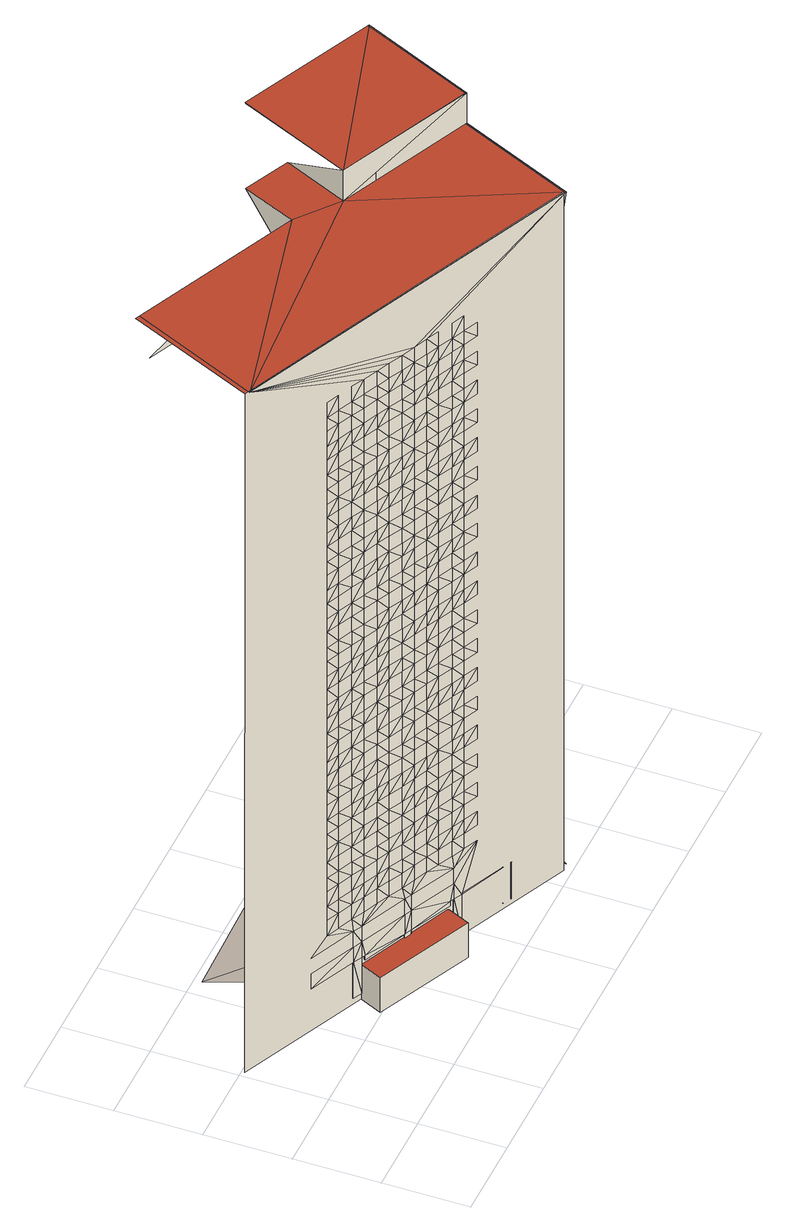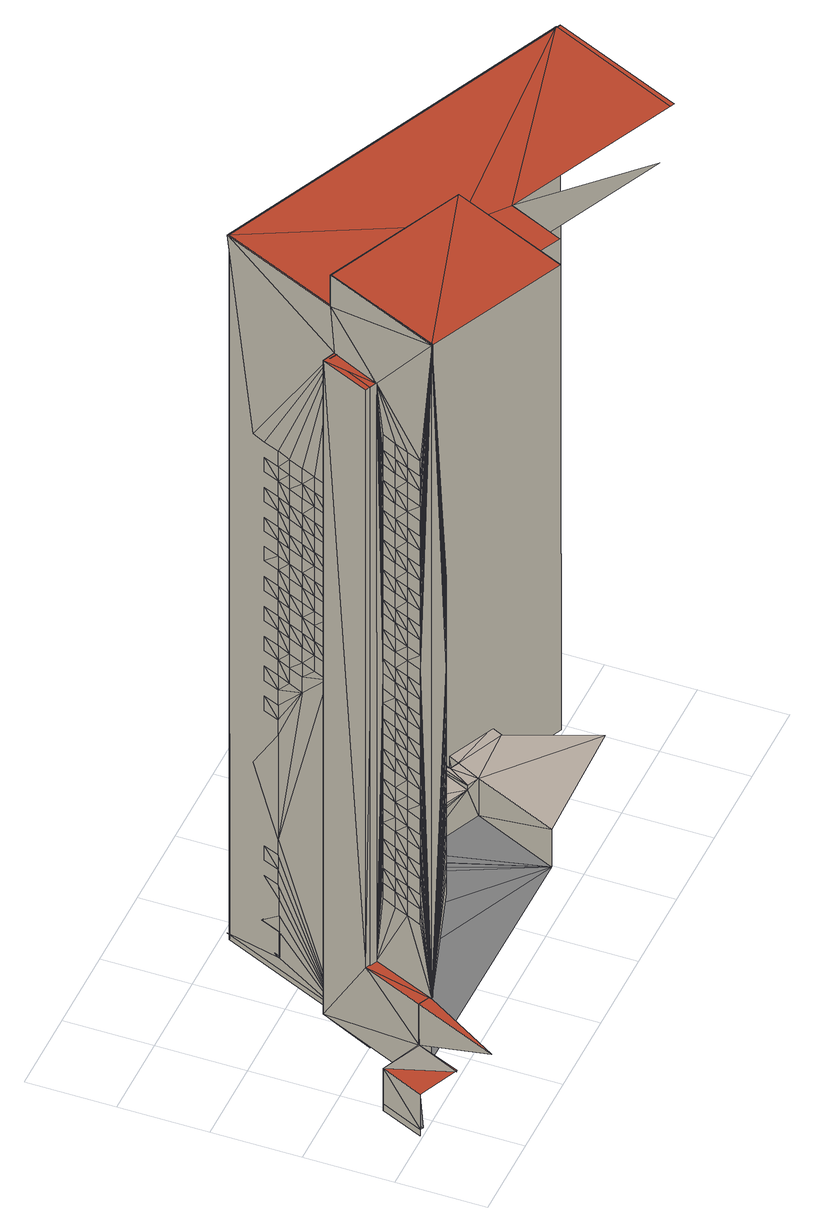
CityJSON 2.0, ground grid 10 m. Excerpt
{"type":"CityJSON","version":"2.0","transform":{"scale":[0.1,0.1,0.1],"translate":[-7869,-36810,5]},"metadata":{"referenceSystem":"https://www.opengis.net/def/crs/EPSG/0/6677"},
"CityObjects":{
"building1":{"type":"Building","attributes":{"class":9999,"usage":401,"measuredHeight":98.4,"storeysAboveGround":21,"storeysBelowGround":0,"prefecture":13,"city":13103,"footprintArea":1985.17,"fireproofType":1001,"coverageRatio":80,"floorAreaRatio":600,"surveyYear":2021,"urbanPlanType":21,"areaClassificationType":22,"landUseType":212,"districts":"10","detailedUsage":"1210","floodRisk_description":10,"floodRisk_rank":1,"floodRisk_depth":0.08,"floodRisk_adminType":2,"floodRisk_scale":2,"meshCode":"53394509"},"geometry":[{"type":"MultiSurface","lod":"2","boundaries":[[[0,1,2]],[[3,4,5]],[[6,7,8]],[[9,10,11]],[[12,13,14]],[[15,16,17]],[[18,19,20]],[[21,22,23]],[[24,25,26]],[[27,28,29]],[[30,31,32]],[[33,34,35]],[[36,37,38]],[[39,40,41]],[[42,43,44]],[[45,46,47]],[[48,49,50]],[[51,52,53]],[[54,55,56]],[[57,58,59]],[[60,61,62]],[[7,63,64]],[[9,14,13]],[[12,17,65]],[[15,19,66]],[[20,22,18]],[[23,25,21]],[[26,29,28]],[[27,31,67]],[[32,34,30]],[[35,37,68]],[[38,40,36]],[[41,44,39]],[[42,47,46]],[[45,50,69]],[[48,53,52]],[[51,55,70]],[[56,58,54]],[[59,62,61]],[[60,64,63]],[[71,72,1]],[[10,9,73]],[[13,12,65]],[[16,15,74]],[[19,18,66]],[[22,21,75]],[[25,24,76]],[[28,27,67]],[[31,30,77]],[[34,33,78]],[[37,36,68]],[[40,39,79]],[[43,42,80]],[[46,45,69]],[[49,48,81]],[[52,51,82]],[[55,54,70]],[[58,57,83]],[[61,60,84]],[[63,7,85]],[[9,13,73]],[[65,17,16]],[[15,66,74]],[[18,22,75]],[[21,25,76]],[[26,28,24]],[[67,31,77]],[[30,34,78]],[[35,68,33]],[[36,40,79]],[[39,44,43]],[[42,46,80]],[[69,50,49]],[[48,52,81]],[[51,70,82]],[[54,58,83]],[[59,61,57]],[[60,63,84]],[[86,71,87]],[[3,5,88]],[[89,2,1]],[[6,85,7]],[[1,72,89]],[[73,13,90]],[[65,16,91]],[[74,66,92]],[[18,75,93]],[[21,76,94]],[[24,28,95]],[[67,77,96]],[[30,78,97]],[[33,68,98]],[[36,79,99]],[[39,43,100]],[[80,46,101]],[[69,49,102]],[[81,52,103]],[[82,70,104]],[[54,83,105]],[[57,61,106]],[[84,63,107]],[[3,88,108]],[[73,90,109]],[[91,16,110]],[[74,92,111]],[[18,93,112]],[[94,76,113]],[[24,95,114]],[[67,96,115]],[[97,78,116]],[[33,98,117]],[[99,79,118]],[[100,43,119]],[[80,101,120]],[[102,49,121]],[[81,103,122]],[[82,104,123]],[[54,105,124]],[[57,106,125]],[[84,107,126]],[[6,127,85]],[[128,129,130,131]],[[86,72,71]],[[3,108,132]],[[6,133,127]],[[109,4,134]],[[135,90,91]],[[136,110,111]],[[112,137,92]],[[138,93,94]],[[139,113,114]],[[115,140,95]],[[97,141,96]],[[142,116,117]],[[99,143,98]],[[100,144,118]],[[120,145,119]],[[102,146,101]],[[122,147,121]],[[123,148,103]],[[149,104,124]],[[150,105,125]],[[126,151,106]],[[127,152,107]],[[109,90,153]],[[91,110,135]],[[111,92,137]],[[112,93,154]],[[94,113,138]],[[114,95,140]],[[115,96,141]],[[97,116,155]],[[117,98,143]],[[99,118,156]],[[100,119,145]],[[120,101,146]],[[102,121,147]],[[122,103,148]],[[123,104,157]],[[124,105,149]],[[125,106,151]],[[126,107,158]],[[159,6,2]],[[159,2,89]],[[160,89,161]],[[89,162,161]],[[133,6,159]],[[89,163,159]],[[163,89,160]],[[133,164,127]],[[162,160,161]],[[72,162,89]],[[4,109,165]],[[90,135,153]],[[110,136,166]],[[137,112,154]],[[93,138,167]],[[113,139,168]],[[140,115,169]],[[141,97,170]],[[116,142,155]],[[143,99,156]],[[144,100,171]],[[145,120,172]],[[146,102,173]],[[147,122,174]],[[148,123,157]],[[104,149,175]],[[105,150,176]],[[151,126,158]],[[152,127,164]],[[109,153,165]],[[135,110,166]],[[111,137,136]],[[154,93,167]],[[138,113,168]],[[114,140,139]],[[115,141,169]],[[97,155,170]],[[117,143,142]],[[156,118,144]],[[100,145,171]],[[120,146,172]],[[102,147,173]],[[122,148,174]],[[157,104,175]],[[149,105,176]],[[125,151,150]],[[158,107,152]],[[177,159,163]],[[178,163,160]],[[162,178,160]],[[162,72,178]],[[179,177,163]],[[3,180,181]],[[133,182,164]],[[165,153,183]],[[135,166,184]],[[136,137,185]],[[154,167,186]],[[138,168,187]],[[139,140,188]],[[169,141,189]],[[170,155,190]],[[142,143,191]],[[156,144,192]],[[171,145,193]],[[172,146,194]],[[173,147,195]],[[174,148,196]],[[157,175,197]],[[149,176,198]],[[150,151,199]],[[158,152,200]],[[179,163,178]],[[178,72,179]],[[86,179,72]],[[165,183,201]],[[184,166,202]],[[136,185,203]],[[186,167,204]],[[138,187,205]],[[188,140,206]],[[189,141,207]],[[170,190,208]],[[142,191,209]],[[192,144,210]],[[171,193,211]],[[194,146,212]],[[173,195,213]],[[196,148,214]],[[197,175,215]],[[198,176,216]],[[150,199,217]],[[200,152,218]],[[177,219,220]],[[133,221,182]],[[177,179,219]],[[159,177,222]],[[223,177,220]],[[87,224,86]],[[225,5,201]],[[226,183,184]],[[227,202,203]],[[186,228,185]],[[229,204,205]],[[230,187,188]],[[231,206,189]],[[208,232,207]],[[233,190,209]],[[192,234,191]],[[211,235,210]],[[194,236,193]],[[213,237,212]],[[238,195,196]],[[197,239,214]],[[240,215,198]],[[241,216,217]],[[200,242,199]],[[221,218,182]],[[201,183,243]],[[184,202,226]],[[203,185,228]],[[186,204,244]],[[205,187,229]],[[188,206,230]],[[189,207,231]],[[208,190,245]],[[209,191,233]],[[192,210,246]],[[211,193,247]],[[194,212,237]],[[213,195,248]],[[196,214,239]],[[197,215,249]],[[198,216,250]],[[217,199,242]],[[200,218,251]],[[219,179,86]],[[220,219,252]],[[5,225,88]],[[183,226,243]],[[202,227,253]],[[228,186,244]],[[204,229,254]],[[187,230,255]],[[206,231,256]],[[232,208,257]],[[190,233,245]],[[234,192,246]],[[235,211,247]],[[236,194,258]],[[237,213,259]],[[195,238,248]],[[239,197,249]],[[215,240,260]],[[216,241,250]],[[242,200,251]],[[218,221,261]],[[201,243,225]],[[226,202,253]],[[203,228,227]],[[244,204,254]],[[229,187,255]],[[230,206,256]],[[231,207,232]],[[208,245,257]],[[233,191,234]],[[246,210,235]],[[247,193,236]],[[194,237,258]],[[213,248,259]],[[196,239,238]],[[249,215,260]],[[198,250,240]],[[217,242,241]],[[251,218,261]],[[262,221,133]],[[263,252,86]],[[264,128,131,265]],[[86,252,219]],[[252,266,220]],[[223,222,177]],[[225,243,267]],[[226,253,268]],[[227,228,269]],[[244,254,270]],[[229,255,271]],[[230,256,272]],[[231,232,273]],[[257,245,274]],[[233,234,275]],[[246,235,276]],[[247,236,277]],[[258,237,278]],[[259,248,279]],[[238,239,280]],[[249,260,281]],[[240,250,282]],[[241,242,283]],[[251,261,284]],[[220,266,223]],[[267,243,285]],[[226,268,286]],[[227,269,287]],[[270,254,288]],[[271,255,289]],[[230,272,290]],[[231,273,291]],[[257,274,292]],[[275,234,293]],[[246,276,294]],[[277,236,295]],[[258,278,296]],[[279,248,297]],[[238,280,298]],[[281,260,299]],[[240,282,300]],[[283,242,301]],[[251,284,302]],[[264,303,129,128]],[[262,304,221]],[[86,224,263]],[[305,252,263]],[[306,108,267]],[[307,285,286]],[[308,268,287]],[[309,269,270]],[[271,310,288]],[[290,311,289]],[[312,272,291]],[[292,313,273]],[[314,274,275]],[[315,293,294]],[[316,276,277]],[[296,317,295]],[[279,318,278]],[[298,319,297]],[[320,280,281]],[[300,321,299]],[[322,282,283]],[[323,301,302]],[[304,324,284]],[[262,325,304]],[[267,285,306]],[[286,268,326]],[[287,269,308]],[[270,288,309]],[[271,289,311]],[[290,272,327]],[[291,273,312]],[[292,274,328]],[[275,293,314]],[[294,276,315]],[[277,295,317]],[[296,278,318]],[[279,297,319]],[[298,280,329]],[[281,299,320]],[[300,282,330]],[[283,301,322]],[[302,284,324]],[[130,129,303,331,332,333,334,335]],[[336,262,222]],[[336,222,223]],[[337,338,223]],[[223,266,337]],[[338,337,339]],[[325,262,336]],[[325,340,304]],[[338,336,223]],[[337,341,339]],[[108,306,132]],[[285,307,342]],[[268,308,326]],[[269,309,343]],[[310,271,344]],[[311,290,345]],[[272,312,327]],[[313,292,346]],[[274,314,328]],[[293,315,347]],[[276,316,348]],[[317,296,349]],[[318,279,350]],[[319,298,351]],[[280,320,329]],[[321,300,330]],[[282,322,352]],[[301,323,353]],[[324,304,340]],[[342,306,285]],[[326,307,286]],[[343,308,269]],[[310,309,288]],[[311,344,271]],[[327,345,290]],[[313,312,273]],[[328,346,292]],[[347,314,293]],[[348,315,276]],[[317,316,277]],[[318,349,296]],[[319,350,279]],[[329,351,298]],[[321,320,299]],[[352,330,282]],[[353,322,301]],[[324,323,302]],[[3,132,354]],[[337,266,341]],[[355,338,339]],[[339,341,355]],[[266,356,341]],[[325,357,340]],[[356,338,355]],[[341,356,355]],[[358,306,342]],[[326,359,307]],[[343,360,308]],[[361,309,310]],[[362,344,311]],[[363,345,327]],[[364,312,313]],[[365,346,328]],[[347,366,314]],[[348,367,315]],[[368,316,317]],[[369,349,318]],[[370,350,319]],[[371,351,329]],[[321,372,320]],[[352,373,330]],[[353,374,322]],[[375,323,324]],[[358,376,306]],[[377,359,326]],[[378,360,343]],[[361,379,309]],[[362,380,344]],[[363,381,345]],[[364,382,312]],[[365,383,346]],[[384,366,347]],[[385,367,348]],[[368,386,316]],[[369,387,349]],[[370,388,350]],[[371,389,351]],[[390,372,321]],[[391,373,352]],[[392,374,353]],[[375,393,323]],[[394,305,263]],[[395,252,305]],[[396,336,338]],[[263,224,394]],[[356,397,338]],[[398,252,395]],[[266,252,399]],[[180,3,400]],[[401,357,325]],[[402,403,376]],[[359,404,358]],[[405,377,360]],[[406,378,379]],[[380,407,361]],[[408,362,381]],[[409,363,382]],[[410,364,383]],[[366,411,365]],[[367,412,384]],[[386,413,385]],[[387,414,368]],[[388,415,369]],[[416,370,389]],[[417,371,372]],[[418,390,373]],[[374,419,391]],[[393,420,392]],[[421,375,357]],[[358,402,376]],[[377,422,359]],[[423,360,378]],[[407,379,361]],[[424,380,362]],[[425,381,363]],[[364,409,382]],[[365,410,383]],[[412,366,384]],[[385,426,367]],[[414,386,368]],[[415,387,369]],[[370,427,388]],[[428,389,371]],[[390,417,372]],[[419,373,391]],[[420,374,392]],[[429,393,375]],[[403,402,430]],[[404,359,422]],[[377,405,431]],[[378,406,423]],[[407,380,432]],[[362,408,424]],[[363,409,425]],[[364,410,433]],[[411,366,434]],[[412,367,426]],[[413,386,435]],[[414,387,436]],[[415,388,427]],[[370,416,437]],[[371,417,428]],[[390,418,438]],[[419,374,439]],[[420,393,440]],[[375,421,429]],[[404,402,358]],[[431,422,377]],[[423,405,360]],[[407,406,379]],[[424,432,380]],[[425,408,381]],[[433,409,364]],[[411,410,365]],[[412,434,366]],[[413,426,385]],[[414,435,386]],[[415,436,387]],[[437,427,370]],[[428,416,389]],[[438,417,390]],[[419,418,373]],[[420,439,374]],[[429,440,393]],[[396,338,397]],[[399,356,266]],[[336,396,441]],[[401,421,357]],[[398,399,252]],[[265,331,303,264]],[[404,442,402]],[[431,443,422]],[[444,405,423]],[[407,445,406]],[[424,446,432]],[[425,447,408]],[[433,448,409]],[[411,449,410]],[[450,434,412]],[[413,451,426]],[[414,452,435]],[[453,436,415]],[[437,454,427]],[[455,416,428]],[[456,417,438]],[[419,457,418]],[[458,439,420]],[[429,459,440]],[[394,460,305]],[[461,398,395]],[[462,442,404]],[[463,443,431]],[[444,464,405]],[[465,445,407]],[[466,446,424]],[[467,447,425]],[[468,448,433]],[[469,449,411]],[[450,470,434]],[[471,451,413]],[[472,452,414]],[[453,473,436]],[[474,454,437]],[[455,475,416]],[[456,476,417]],[[477,457,419]],[[458,478,439]],[[479,459,429]],[[401,480,421]],[[356,399,397]],[[481,482,483]],[[482,481,484]],[[483,482,485]],[[481,483,486]],[[485,482,487]],[[486,483,488]],[[400,3,354]],[[489,483,485]],[[489,488,483]],[[485,487,489]],[[460,394,490]],[[491,486,488]],[[489,487,492]],[[489,493,488]],[[491,488,493]],[[492,494,489]],[[495,493,489]],[[398,491,493]],[[489,494,495]],[[461,460,490]],[[490,491,398]],[[398,461,490]],[[496,493,495]],[[494,497,495]],[[498,441,396]],[[495,497,496]],[[499,493,496]],[[500,490,394]],[[481,500,484]],[[501,487,482]],[[500,481,486]],[[501,492,487]],[[491,500,486]],[[502,180,503]],[[497,504,496]],[[501,494,492]],[[490,500,491]],[[505,493,499]],[[496,504,499]],[[501,497,494]],[[396,506,498]],[[442,507,508]],[[443,509,462]],[[510,463,464]],[[445,511,444]],[[512,465,446]],[[447,513,466]],[[514,467,448]],[[515,468,449]],[[516,469,470]],[[451,517,450]],[[518,471,452]],[[519,472,473]],[[520,453,454]],[[475,521,474]],[[476,522,455]],[[523,456,457]],[[478,524,477]],[[459,525,458]],[[526,479,480]],[[509,442,462]],[[463,527,443]],[[511,464,444]],[[465,528,445]],[[466,512,446]],[[529,447,467]],[[468,514,448]],[[469,515,449]],[[517,470,450]],[[471,530,451]],[[531,452,472]],[[532,473,453]],[[474,520,454]],[[522,475,455]],[[456,533,476]],[[524,457,477]],[[525,478,458]],[[479,534,459]],[[504,535,499]],[[536,493,505]],[[537,498,538]],[[441,498,539]],[[501,504,497]],[[480,401,526]],[[506,538,498]],[[499,535,505]],[[493,540,398]],[[501,535,504]],[[541,493,536]],[[505,535,536]],[[498,537,539]],[[394,542,500]],[[396,397,543]],[[536,535,544]],[[501,544,535]],[[545,493,541]],[[506,546,538]],[[507,442,547]],[[509,443,527]],[[463,510,548]],[[511,445,528]],[[465,512,549]],[[513,447,550]],[[467,514,529]],[[468,515,551]],[[469,516,552]],[[517,451,530]],[[471,518,553]],[[472,519,531]],[[453,520,532]],[[521,475,554]],[[522,476,533]],[[456,523,555]],[[524,478,556]],[[525,459,534]],[[479,526,557]],[[509,547,442]],[[548,527,463]],[[511,510,464]],[[549,528,465]],[[513,512,466]],[[529,550,447]],[[551,514,468]],[[552,515,469]],[[517,516,470]],[[553,530,471]],[[531,518,452]],[[532,519,473]],[[521,520,474]],[[522,554,475]],[[555,533,456]],[[524,523,457]],[[525,556,478]],[[557,534,479]],[[558,536,544]],[[544,501,558]],[[559,493,545]],[[560,401,441]],[[558,541,536]],[[500,561,562]],[[538,563,537]],[[561,558,562]],[[546,563,538]],[[541,558,561]],[[540,493,559]],[[500,564,561]],[[543,506,396]],[[561,564,541]],[[539,560,441]],[[537,565,539]],[[541,564,545]],[[500,566,564]],[[401,560,526]],[[565,546,506]],[[500,542,566]],[[564,566,545]],[[399,398,540]],[[545,566,559]],[[563,565,537]],[[563,546,565]],[[567,547,509]],[[568,527,548]],[[511,569,510]],[[570,528,549]],[[513,571,512]],[[572,550,529]],[[551,573,514]],[[574,515,552]],[[517,575,516]],[[553,576,530]],[[577,518,531]],[[578,519,532]],[[521,579,520]],[[580,554,522]],[[555,581,533]],[[582,523,524]],[[583,556,525]],[[557,584,534]],[[566,542,559]],[[543,397,399]],[[559,542,540]],[[354,132,403]],[[506,543,565]],[[567,585,547]],[[568,586,527]],[[587,569,511]],[[570,588,528]],[[589,571,513]],[[572,590,550]],[[591,573,551]],[[574,592,515]],[[593,575,517]],[[594,576,553]],[[577,595,518]],[[578,596,519]],[[597,579,521]],[[580,598,554]],[[599,581,555]],[[582,600,523]],[[583,601,556]],[[602,584,557]],[[565,603,539]],[[604,540,542]],[[604,399,540]],[[604,543,399]],[[604,542,605]],[[394,606,542]],[[607,565,543]],[[608,400,609,610,180,611,334,333]],[[612,613,614]],[[612,614,615]],[[612,616,613]],[[614,613,617]],[[616,612,618]],[[617,613,619]],[[618,620,616]],[[617,619,621]],[[616,620,622]],[[621,619,623]],[[620,624,622]],[[623,604,621]],[[625,624,620]],[[621,604,605]],[[565,607,603]],[[625,626,624]],[[627,626,625]],[[614,628,615]],[[629,618,612]],[[628,614,617]],[[629,620,618]],[[621,628,617]],[[604,607,543]],[[627,630,626]],[[620,629,625]],[[628,621,605]],[[631,630,627]],[[625,629,627]],[[632,613,616]],[[632,619,613]],[[632,616,622]],[[632,623,619]],[[633,630,631]],[[627,629,631]],[[632,622,624]],[[634,630,633]],[[623,635,604]],[[632,624,626]],[[631,629,633]],[[636,634,633]],[[632,626,630]],[[637,634,636]],[[638,630,634]],[[629,636,633]],[[639,637,636]],[[636,629,639]],[[606,605,542]],[[638,634,637]],[[639,640,637]],[[628,641,642]],[[641,639,642]],[[640,639,641]],[[635,623,632]],[[632,630,638]],[[638,637,640]],[[628,643,641]],[[640,641,638]],[[628,644,643]],[[638,641,643]],[[180,610,503]],[[628,645,644]],[[644,638,643]],[[632,638,644]],[[635,607,604]],[[632,644,635]],[[635,644,645]],[[646,635,645]],[[646,645,647]],[[648,603,607]],[[649,648,650]],[[648,635,646]],[[606,628,605]],[[607,635,648]],[[651,606,652]],[[606,645,628]],[[606,647,645]],[[651,650,606]],[[647,606,650]],[[180,400,609]],[[652,606,653]],[[653,654,652]],[[655,609,400]],[[656,606,394]],[[653,657,654]],[[400,658,655]],[[653,606,659]],[[653,660,657]],[[400,354,661]],[[660,653,659]],[[659,606,662]],[[655,400,608,663]],[[657,664,665]],[[666,667,668]],[[657,660,664]],[[660,662,669]],[[659,662,660]],[[669,667,660]],[[670,671,672]],[[673,674,675]],[[676,677,678]],[[679,680,681]],[[682,683,684]],[[685,686,687]],[[688,689,690]],[[691,692,693]],[[694,695,696]],[[697,698,699]],[[700,701,702]],[[668,667,703]],[[662,703,669]],[[667,666,704]],[[705,354,706]],[[667,669,703]],[[671,670,707]],[[674,673,708]],[[677,676,709]],[[680,679,710]],[[682,711,683]],[[686,685,712]],[[689,688,713]],[[692,691,714]],[[695,694,715]],[[698,697,716]],[[667,664,660]],[[664,717,665]],[[718,719,720]],[[656,662,606]],[[664,667,704]],[[703,656,721]],[[656,704,721]],[[676,722,709]],[[723,713,709]],[[689,724,691]],[[724,689,713]],[[725,714,691]],[[679,726,710]],[[726,685,710]],[[711,727,676]],[[711,682,728]],[[729,730,716]],[[685,731,712]],[[732,694,714]],[[731,682,712]],[[733,716,697]],[[734,697,715]],[[735,715,694]],[[661,658,400]],[[736,705,706]],[[722,723,709]],[[722,676,727]],[[713,723,737]],[[713,737,724]],[[691,724,725]],[[714,725,732]],[[738,733,697]],[[685,726,739]],[[727,711,728]],[[731,685,739]],[[729,716,733]],[[694,732,735]],[[682,731,728]],[[738,697,734]],[[734,715,735]],[[702,740,700]],[[700,740,673]],[[708,673,740]],[[708,740,679]],[[741,656,394]],[[726,679,740]],[[730,705,736]],[[656,703,662]],[[742,723,722]],[[743,724,737]],[[744,732,725]],[[745,734,735]],[[746,727,728]],[[739,747,731]],[[738,748,733]],[[707,656,702]],[[656,707,670]],[[656,670,720]],[[719,656,720]],[[705,661,354]],[[704,656,664]],[[717,664,656]],[[717,656,719]],[[723,742,749]],[[724,743,750]],[[732,744,751]],[[734,745,752]],[[746,753,727]],[[754,747,739]],[[748,738,755]],[[729,705,730]],[[702,756,740]],[[655,757,758]],[[759,742,753]],[[742,760,749]],[[749,760,743]],[[761,753,746]],[[747,761,746]],[[743,762,750]],[[763,764,748]],[[752,765,755]],[[766,752,745]],[[767,745,751]],[[768,751,744]],[[768,744,750]],[[747,754,769]],[[748,755,765]],[[764,705,729]],[[770,771,655,663]],[[761,759,753]],[[742,759,772]],[[760,742,772]],[[766,773,752]],[[765,774,748]],[[747,769,761]],[[762,743,760]],[[748,774,763]],[[765,752,773]],[[766,745,767]],[[767,751,768]],[[750,762,775]],[[768,750,775]],[[756,754,740]],[[656,756,702]],[[754,756,769]],[[763,705,764]],[[658,757,655]],[[776,759,761]],[[772,777,760]],[[778,775,762]],[[779,767,768]],[[780,773,766]],[[781,774,765]],[[776,782,759]],[[777,772,783]],[[775,778,784]],[[767,779,785]],[[773,780,786]],[[774,781,787]],[[705,763,788]],[[782,705,783]],[[705,782,776]],[[756,705,776]],[[777,705,778]],[[705,777,783]],[[705,788,787]],[[705,787,781]],[[705,781,786]],[[705,786,780]],[[705,780,785]],[[705,785,779]],[[705,779,784]],[[705,784,778]],[[756,656,705]],[[656,789,705]],[[790,791,792,793]],[[794,789,656]],[[661,705,795]],[[705,789,795]],[[796,797,798,799,770,663,608,333,332,792,791,800]],[[801,800,791,790]],[[794,802,789]],[[801,790,793,803]],[[661,757,658]],[[795,789,804]],[[656,741,794]],[[789,802,804]],[[805,806,795]],[[795,757,661]],[[803,796,800,801]],[[805,807,808]],[[805,808,809]],[[805,809,810]],[[805,810,811]],[[805,812,813]],[[812,805,814]],[[805,813,815]],[[805,815,816]],[[805,816,817]],[[805,817,818]],[[805,818,819]],[[805,819,820]],[[805,820,821]],[[822,823,795]],[[824,825,795]],[[826,795,827]],[[828,795,825]],[[795,828,827]],[[806,805,821]],[[806,829,795]],[[795,829,830]],[[795,830,831]],[[795,831,832]],[[795,832,833]],[[795,833,834]],[[795,834,835]],[[795,835,836]],[[795,836,837]],[[822,795,837]],[[805,811,814]],[[795,823,824]],[[795,802,805]],[[795,804,802]],[[805,838,807]],[[839,795,826]],[[840,811,810]],[[841,809,808]],[[814,842,812]],[[843,815,813]],[[844,823,822]],[[845,825,824]],[[846,827,828]],[[847,817,816]],[[848,819,818]],[[820,849,821]],[[850,829,806]],[[851,831,830]],[[852,833,832]],[[853,837,836]],[[854,835,834]],[[840,855,811]],[[809,841,856]],[[842,814,857]],[[815,843,858]],[[844,859,823]],[[845,860,825]],[[846,861,827]],[[817,847,862]],[[819,848,863]],[[864,849,820]],[[829,850,865]],[[831,851,866]],[[833,852,867]],[[853,868,837]],[[835,854,869]],[[870,802,794]],[[805,871,838]],[[872,795,839]],[[802,873,805]],[[855,874,857]],[[849,875,850]],[[859,876,845]],[[876,860,845]],[[860,877,846]],[[838,871,841]],[[841,878,856]],[[840,879,855]],[[857,880,842]],[[842,880,843]],[[858,881,847]],[[847,881,862]],[[862,882,848]],[[848,883,863]],[[863,884,864]],[[864,885,849]],[[861,886,839]],[[850,887,865]],[[877,861,846]],[[868,888,844]],[[865,889,851]],[[851,890,866]],[[866,890,852]],[[852,891,867]],[[867,892,854]],[[854,892,869]],[[869,893,853]],[[853,893,868]],[[856,894,840]],[[859,844,888]],[[858,843,895]],[[896,795,872]],[[879,874,855]],[[857,874,897]],[[898,895,843]],[[887,899,865]],[[885,875,849]],[[889,890,851]],[[891,900,867]],[[892,901,869]],[[888,902,859]],[[859,902,876]],[[860,876,903]],[[877,860,903]],[[893,904,868]],[[841,871,878]],[[856,878,894]],[[879,840,894]],[[857,897,880]],[[843,880,898]],[[881,858,895]],[[882,862,881]],[[883,848,882]],[[884,863,883]],[[885,864,884]],[[872,839,886]],[[886,861,877]],[[887,850,875]],[[888,868,904]],[[889,865,899]],[[852,890,891]],[[867,900,892]],[[869,901,893]],[[873,871,805]],[[870,794,741]],[[896,757,795]],[[905,880,897]],[[906,874,879]],[[907,894,878]],[[898,908,895]],[[909,899,887]],[[910,882,881]],[[911,875,885]],[[912,884,883]],[[889,913,890]],[[914,900,891]],[[915,901,892]],[[916,902,888]],[[917,904,893]],[[876,918,903]],[[919,886,877]],[[880,905,920]],[[906,921,874]],[[894,907,922]],[[908,898,923]],[[899,909,924]],[[882,910,925]],[[911,926,875]],[[884,912,927]],[[928,913,889]],[[900,914,929]],[[901,915,930]],[[916,931,902]],[[904,917,932]],[[918,876,933]],[[886,919,934]],[[873,935,871]],[[873,936,937]],[[873,937,938]],[[873,938,939]],[[873,939,940]],[[873,940,941]],[[873,941,942]],[[873,942,943]],[[873,943,944]],[[873,945,946]],[[945,873,944]],[[873,947,948]],[[947,873,949]],[[873,948,950]],[[873,950,951]],[[757,951,952]],[[757,952,953]],[[757,953,954]],[[757,954,955]],[[757,955,956]],[[757,956,957]],[[873,946,949]],[[922,873,906]],[[873,922,907]],[[906,873,921]],[[925,873,912]],[[873,925,910]],[[912,873,927]],[[927,873,911]],[[911,873,926]],[[926,873,909]],[[913,928,757]],[[929,757,915]],[[757,929,914]],[[915,757,930]],[[930,757,917]],[[917,757,932]],[[932,757,916]],[[916,757,931]],[[935,873,907]],[[920,873,923]],[[873,920,905]],[[923,873,908]],[[908,873,910]],[[933,757,918]],[[757,933,931]],[[757,896,934]],[[873,928,924]],[[873,924,909]],[[757,934,919]],[[757,919,918]],[[757,914,913]],[[921,873,905]],[[873,951,757]],[[757,928,873]],[[958,873,802]],[[870,958,802]],[[959,870,960,798,797,961]],[[962,870,741]],[[959,963,870]],[[959,870,962]],[[741,964,962]],[[965,966,870,959]],[[967,959,962]],[[965,959,961,968]],[[962,964,967]],[[965,959,967]]],"semantics":{"surfaces":[{"type":"WallSurface"},{"type":"OuterCeilingSurface"},{"type":"GroundSurface"},{"type":"RoofSurface"},{"type":"OuterFloorSurface"}],"values":[0,0,0,0,0,0,0,0,0,0,0,0,0,0,0,0,0,0,0,0,0,0,0,0,0,0,0,0,0,0,0,0,0,0,0,0,0,0,0,0,1,0,0,0,0,0,0,0,0,0,0,0,0,0,0,0,0,0,0,0,0,0,0,0,0,0,0,0,0,0,0,0,0,0,0,0,0,0,1,0,0,0,1,0,0,0,0,0,0,0,0,0,0,0,0,0,0,0,0,0,0,0,0,0,0,0,0,0,0,0,0,0,0,0,0,0,0,0,0,0,0,0,1,0,0,0,0,0,0,0,0,0,0,0,0,0,0,0,0,0,0,0,0,0,0,0,0,0,0,0,0,0,0,0,0,0,0,0,0,0,0,0,0,0,0,0,0,0,0,0,2,0,0,0,0,0,0,0,0,0,0,0,0,0,0,0,0,0,0,0,0,0,0,0,0,0,0,0,0,0,0,0,0,0,0,0,0,0,0,0,0,2,0,1,3,0,0,0,0,0,0,0,0,0,0,0,0,0,0,0,0,0,0,0,0,0,1,0,0,0,0,0,0,0,0,0,0,0,0,0,0,0,0,0,0,0,0,1,0,0,1,0,0,0,0,0,0,0,0,0,0,0,0,0,0,0,0,0,0,0,0,0,0,0,0,0,0,0,0,0,0,0,0,0,0,0,0,0,1,0,0,0,0,0,0,0,0,0,0,0,0,0,0,0,0,0,0,0,0,0,0,0,0,0,0,0,0,0,0,0,0,0,0,0,0,0,0,0,0,0,0,1,0,0,0,0,0,0,0,0,0,0,0,0,0,0,0,0,0,0,0,1,0,0,0,0,0,0,0,0,0,0,0,0,0,0,0,0,0,0,3,0,0,0,0,0,0,0,0,0,0,0,0,0,0,0,0,0,0,0,0,0,0,0,0,0,0,0,0,0,0,0,0,0,0,0,0,0,0,0,0,0,0,0,0,0,0,0,0,0,0,2,0,0,0,0,0,0,0,0,0,0,0,0,0,0,0,0,0,0,0,0,0,0,0,0,0,0,0,0,0,0,0,0,0,0,0,0,0,0,0,0,2,0,0,0,0,0,0,0,0,0,0,0,0,0,0,0,0,0,0,0,0,0,0,0,0,0,0,0,0,0,0,0,0,0,0,0,0,0,0,0,0,2,0,0,0,1,0,1,3,0,0,0,0,0,0,0,0,0,0,0,0,0,0,0,0,0,0,0,0,0,0,0,0,0,0,0,0,0,0,0,0,0,0,0,0,0,0,0,0,0,0,0,0,0,0,0,0,0,0,0,0,0,0,0,0,0,0,0,0,0,0,0,0,0,0,0,0,0,0,0,0,0,0,0,0,1,0,0,0,0,0,0,0,0,0,0,0,0,0,0,0,0,0,0,0,0,0,0,2,0,0,0,0,0,0,0,0,0,0,0,0,0,0,0,0,0,0,0,0,1,0,0,0,0,0,0,3,4,4,0,2,0,0,4,0,0,4,0,0,0,0,0,4,0,0,0,4,2,2,1,2,1,2,0,0,1,2,4,0,1,1,0,0,0,0,0,0,0,0,0,0,0,0,0,0,0,0,0,0,0,0,0,0,0,0,0,0,0,0,0,0,0,0,0,0,0,0,0,0,4,0,0,1,0,0,0,4,1,4,0,0,2,0,0,1,4,0,0,0,0,0,0,0,0,0,0,0,0,0,0,0,0,0,0,0,0,0,0,0,0,0,0,0,0,0,0,0,0,0,0,0,0,0,0,0,1,4,0,0,2,2,0,2,0,4,2,1,0,0,0,0,2,0,0,2,0,0,0,0,0,0,0,0,0,0,0,0,0,0,0,0,0,0,0,0,0,0,0,0,0,0,0,1,0,0,0,0,0,0,0,0,0,0,0,0,0,0,0,0,0,0,1,0,0,0,0,2,1,3,0,0,0,0,0,0,0,0,0,0,0,0,0,0,1,0,0,2,1,2,1,2,0,0,1,2,0,1,4,4,4,4,0,1,4,0,4,4,1,0,4,0,4,1,0,1,2,4,0,2,0,0,4,4,4,2,0,2,0,0,2,0,0,0,0,0,0,0,0,0,0,2,0,0,2,2,2,2,3,0,1,0,2,1,0,0,1,3,1,0,0,1,0,1,0,0,0,0,0,0,0,0,0,0,0,0,0,0,0,2,4,0,0,0,0,0,0,0,0,0,0,0,0,0,0,0,2,0,2,0,0,0,0,0,0,0,0,0,0,0,0,0,0,0,0,0,0,0,0,0,0,0,0,0,0,0,0,0,0,0,0,0,0,0,0,0,0,2,0,0,2,0,0,0,0,0,0,0,0,0,0,0,0,0,0,0,0,0,0,0,0,0,0,0,0,3,0,0,0,0,0,0,0,0,0,0,0,0,0,0,0,3,0,0,0,0,0,0,0,0,0,0,0,0,0,0,0,0,0,3,0,0,0,0,0,0,0,0,0,0,0,0,0,0,0,0,0,0,0,0,0,0,0,0,0,0,0,0,0,0,0,3,0,3,0,0,0,3,2,0,0,0,0,0,0,0,0,0,0,0,0,0,0,0,0,0,0,0,0,0,0,0,0,0,0,0,0,0,0,0,0,0,0,0,0,0,0,0,0,0,0,0,0,0,0,0,0,0,0,0,0,0,0,0,0,0,0,0,0,0,0,0,0,0,0,0,0,0,0,0,0,3,0,0,0,0,0,0,0,0,0,0,0,0,0,0,0,0,0,0,0,0,0,0,0,0,0,0,0,0,0,0,0,0,0,0,0,0,0,0,0,0,0,0,0,0,0,0,0,0,0,0,0,0,0,0,0,0,0,0,0,0,0,0,0,0,0,0,0,0,0,0,0,0,0,0,0,0,0,0,0,0,0,0,0,0,0,0,0,0,0,0,0,0,0,0,0,0,0,0,0,0,0,0,0,0,0,0,0,0,0,0,0,0,0,0,0,0,0,0,0,0,0,0,0,0,0,0,0,0,0,0,0,0,0,0,0,0,0,0,0,0,0,0,0,0,0,0,0,0,0,0,0,3,0,0,0,4,0,2,3,0,0,2,0]}}]}
},
"vertices":[
[92,157,88],[92,157,67],[147,132,88],[11,193,950],[160,126,868],[178,118,868],[147,132,110],[112,147,128],[92,157,110],[112,147,847],[127,141,868],[112,147,868],[112,147,807],[127,141,828],[112,147,828],[112,147,767],[127,141,788],[112,147,788],[127,141,727],[112,147,748],[112,147,727],[127,141,687],[112,147,708],[112,147,687],[127,141,647],[112,147,668],[112,147,647],[112,147,607],[127,141,628],[112,147,628],[127,141,568],[112,147,589],[112,147,568],[127,141,528],[112,147,549],[112,147,528],[127,141,488],[112,147,509],[112,147,488],[127,141,448],[112,147,469],[112,147,448],[112,147,408],[127,141,429],[112,147,429],[112,147,368],[127,141,389],[112,147,389],[112,147,328],[127,141,349],[112,147,349],[112,147,288],[127,141,309],[112,147,309],[127,141,248],[112,147,269],[112,147,248],[127,141,208],[112,147,229],[112,147,208],[112,147,168],[127,141,189],[112,147,189],[127,141,149],[112,147,149],[127,141,807],[127,141,748],[127,141,607],[127,141,509],[127,141,368],[127,141,269],[98,170,67],[153,146,67],[127,141,847],[127,141,767],[127,141,708],[127,141,668],[127,141,589],[127,141,549],[127,141,469],[127,141,408],[127,141,328],[127,141,288],[127,141,229],[127,141,168],[127,141,128],[167,173,67],[60,266,67],[193,111,868],[147,132,67],[145,133,828],[145,133,807],[145,133,748],[145,133,708],[145,133,687],[145,133,628],[145,133,589],[145,133,568],[145,133,509],[145,133,488],[145,133,448],[145,133,389],[145,133,368],[145,133,309],[145,133,269],[145,133,229],[145,133,189],[145,133,149],[210,103,868],[145,133,847],[145,133,788],[145,133,767],[145,133,727],[145,133,668],[145,133,647],[145,133,607],[145,133,549],[145,133,528],[145,133,469],[145,133,429],[145,133,408],[145,133,349],[145,133,328],[145,133,288],[145,133,248],[145,133,208],[145,133,168],[145,133,128],[147,102,56],[159,128,56],[159,128,8],[147,102,8],[226,96,868],[158,127,110],[145,133,868],[160,126,807],[160,126,767],[160,126,748],[160,126,687],[160,126,647],[160,126,628],[160,126,589],[160,126,528],[160,126,509],[160,126,469],[160,126,429],[160,126,389],[160,126,349],[160,126,309],[160,126,248],[160,126,208],[160,126,189],[160,126,149],[160,126,828],[160,126,727],[160,126,549],[160,126,488],[160,126,288],[160,126,168],[158,127,88],[158,127,17],[147,132,17],[153,146,17],[158,127,67],[160,126,128],[160,126,847],[160,126,788],[160,126,708],[160,126,668],[160,126,607],[160,126,568],[160,126,448],[160,126,408],[160,126,368],[160,126,328],[160,126,269],[160,126,229],[162,125,67],[164,141,17],[164,141,67],[277,254,950],[79,344,950],[178,118,128],[178,118,828],[178,118,807],[178,118,748],[178,118,727],[178,118,668],[178,118,647],[178,118,607],[178,118,549],[178,118,509],[178,118,488],[178,118,429],[178,118,408],[178,118,349],[178,118,328],[178,118,288],[178,118,248],[178,118,189],[178,118,168],[178,118,847],[178,118,788],[178,118,767],[178,118,708],[178,118,687],[178,118,628],[178,118,589],[178,118,568],[178,118,528],[178,118,469],[178,118,448],[178,118,389],[178,118,368],[178,118,309],[178,118,269],[178,118,229],[178,118,208],[178,118,149],[181,167,67],[162,125,61],[193,111,128],[214,102,88],[214,102,61],[211,270,67],[193,111,847],[193,111,807],[193,111,767],[193,111,748],[193,111,687],[193,111,647],[193,111,607],[193,111,589],[193,111,528],[193,111,509],[193,111,469],[193,111,429],[193,111,389],[193,111,328],[193,111,309],[193,111,248],[193,111,208],[193,111,189],[193,111,828],[193,111,727],[193,111,549],[193,111,488],[193,111,448],[193,111,349],[193,111,288],[193,111,229],[193,111,168],[181,167,61],[193,111,788],[193,111,708],[193,111,668],[193,111,628],[193,111,568],[193,111,408],[193,111,368],[193,111,269],[193,111,149],[214,102,110],[167,173,17],[261,50,56],[261,50,8],[220,116,61],[210,103,847],[210,103,788],[210,103,748],[210,103,727],[210,103,687],[210,103,628],[210,103,589],[210,103,549],[210,103,528],[210,103,469],[210,103,448],[210,103,389],[210,103,368],[210,103,309],[210,103,288],[210,103,229],[210,103,208],[210,103,149],[210,103,828],[210,103,807],[210,103,767],[210,103,708],[210,103,668],[210,103,647],[210,103,607],[210,103,568],[210,103,509],[210,103,488],[210,103,429],[210,103,408],[210,103,349],[210,103,328],[210,103,269],[210,103,248],[210,103,189],[210,103,168],[273,77,56],[210,103,128],[241,140,17],[226,96,847],[226,96,807],[226,96,767],[226,96,727],[226,96,708],[226,96,668],[226,96,607],[226,96,589],[226,96,528],[226,96,488],[226,96,448],[226,96,429],[226,96,389],[226,96,349],[226,96,288],[226,96,269],[226,96,208],[226,96,168],[226,96,149],[223,98,110],[226,96,788],[226,96,628],[226,96,549],[226,96,309],[226,96,248],[273,77,8],[424,9,8],[424,9,950],[7,196,950],[7,197,8],[223,98,88],[214,102,17],[223,98,61],[223,98,17],[226,96,128],[220,116,17],[226,96,828],[226,96,748],[226,96,687],[226,96,647],[226,96,568],[226,96,509],[226,96,469],[226,96,408],[226,96,368],[226,96,328],[226,96,229],[226,96,189],[425,7,950],[229,112,17],[229,112,61],[243,89,128],[243,89,828],[243,89,807],[243,89,767],[243,89,708],[243,89,668],[243,89,628],[243,89,589],[243,89,549],[243,89,528],[243,89,488],[243,89,429],[243,89,389],[243,89,349],[243,89,309],[243,89,288],[243,89,248],[243,89,208],[243,89,149],[243,89,847],[243,89,788],[243,89,748],[243,89,727],[243,89,687],[243,89,647],[243,89,607],[243,89,568],[243,89,509],[243,89,469],[243,89,448],[243,89,408],[243,89,368],[243,89,328],[243,89,269],[243,89,229],[243,89,189],[243,89,168],[211,270,17],[241,140,46],[273,75,67],[273,75,61],[258,132,49],[292,117,61],[325,216,950],[278,73,110],[258,82,847],[243,89,868],[258,82,828],[258,82,767],[258,82,727],[258,82,708],[258,82,647],[258,82,607],[258,82,568],[258,82,549],[258,82,509],[258,82,469],[258,82,429],[258,82,389],[258,82,328],[258,82,288],[258,82,248],[258,82,229],[258,82,189],[258,82,128],[258,82,807],[258,82,748],[258,82,668],[258,82,628],[258,82,488],[258,82,368],[258,82,309],[258,82,149],[258,82,868],[258,82,788],[258,82,687],[258,82,589],[258,82,528],[258,82,448],[258,82,408],[258,82,349],[258,82,269],[258,82,208],[258,82,168],[278,73,88],[276,74,847],[276,74,807],[276,74,748],[276,74,727],[276,74,687],[276,74,647],[276,74,607],[276,74,568],[276,74,509],[276,74,488],[276,74,448],[276,74,389],[276,74,368],[276,74,309],[276,74,269],[276,74,248],[276,74,189],[276,74,168],[257,133,17],[257,133,46],[276,74,828],[276,74,788],[276,74,767],[276,74,708],[276,74,668],[276,74,628],[276,74,589],[276,74,549],[276,74,528],[276,74,469],[276,74,429],[276,74,408],[276,74,349],[276,74,328],[276,74,288],[276,74,229],[276,74,208],[276,74,149],[276,74,128],[258,124,17],[258,123,46],[258,124,49],[258,123,17],[259,121,49],[257,127,17],[259,121,46],[257,127,49],[260,119,49],[258,132,17],[257,130,17],[260,119,46],[257,130,49],[262,117,46],[262,117,49],[265,116,49],[265,116,46],[278,73,67],[267,115,49],[270,127,17],[270,127,46],[92,338,883],[277,254,883],[267,115,46],[270,115,49],[284,87,67],[291,67,868],[276,74,868],[291,67,828],[291,67,767],[291,67,748],[291,67,687],[291,67,668],[291,67,607],[291,67,568],[291,67,528],[291,67,509],[291,67,448],[291,67,408],[291,67,368],[291,67,349],[291,67,309],[291,67,248],[291,67,229],[291,67,189],[291,67,128],[291,67,807],[291,67,727],[291,67,628],[291,67,488],[291,67,429],[291,67,389],[291,67,288],[291,67,168],[270,115,46],[273,115,49],[288,68,17],[278,73,17],[288,68,67],[281,122,49],[275,116,49],[281,122,17],[292,117,67],[273,115,46],[278,118,49],[284,87,17],[291,67,847],[291,67,788],[291,67,708],[291,67,647],[291,67,589],[291,67,549],[291,67,469],[291,67,328],[291,67,269],[291,67,208],[291,67,149],[274,116,46],[280,120,49],[309,59,128],[275,116,17],[274,116,17],[294,82,17],[278,118,17],[294,82,67],[280,120,17],[309,59,828],[309,59,788],[309,59,767],[309,59,708],[309,59,687],[309,59,628],[309,59,607],[309,59,549],[309,59,528],[309,59,488],[309,59,429],[309,59,389],[309,59,368],[309,59,309],[309,59,288],[309,59,229],[309,59,189],[309,59,168],[309,59,847],[309,59,807],[309,59,748],[309,59,727],[309,59,668],[309,59,647],[309,59,589],[309,59,568],[309,59,509],[309,59,469],[309,59,448],[309,59,408],[309,59,349],[309,59,328],[309,59,269],[309,59,248],[309,59,208],[309,59,149],[343,44,67],[323,103,49],[323,103,17],[387,114,17],[362,85,67],[485,144,950],[359,292,950],[305,317,950],[74,346,950],[323,93,46],[323,95,49],[323,95,17],[323,93,17],[324,92,49],[322,98,17],[324,92,46],[322,98,49],[326,90,46],[323,100,17],[326,90,49],[323,100,49],[328,88,49],[328,88,46],[330,86,49],[330,86,46],[335,98,17],[335,98,46],[332,86,49],[332,86,46],[345,90,49],[335,85,46],[335,85,49],[346,93,49],[338,86,46],[338,86,49],[343,88,49],[339,86,46],[341,87,49],[341,87,17],[339,86,17],[343,88,17],[345,90,17],[346,93,17],[347,92,46],[347,92,17],[362,85,46],[343,44,17],[362,85,17],[353,39,17],[353,39,67],[387,114,67],[422,44,67],[325,216,992],[488,148,17],[429,60,67],[486,143,992],[442,89,67],[440,83,67],[486,143,950],[442,89,17],[485,144,992],[456,76,67],[446,53,67],[441,55,32],[452,78,32],[441,55,17],[440,83,17],[455,74,149],[447,56,168],[447,56,149],[455,74,349],[447,56,368],[447,56,349],[455,74,509],[447,56,528],[447,56,509],[455,74,389],[447,56,408],[447,56,389],[455,74,469],[447,56,488],[447,56,469],[455,74,429],[447,56,448],[447,56,429],[447,56,549],[455,74,568],[447,56,568],[455,74,589],[447,56,607],[447,56,589],[455,74,628],[447,56,647],[447,56,628],[455,74,668],[447,56,687],[447,56,668],[455,74,328],[440,41,269],[455,74,189],[452,78,17],[456,76,32],[488,148,891],[440,41,708],[455,74,168],[455,74,368],[455,74,528],[455,74,408],[455,74,488],[455,74,448],[455,74,549],[455,74,607],[455,74,647],[455,74,687],[456,76,88],[447,56,128],[456,76,110],[455,74,128],[425,7,17],[462,89,509],[462,89,528],[462,89,568],[462,89,589],[462,89,408],[462,89,488],[462,89,469],[462,89,708],[455,74,708],[462,89,448],[462,89,607],[462,89,687],[462,89,647],[462,89,628],[447,56,708],[462,89,549],[462,89,668],[462,89,429],[470,106,408],[558,268,17],[470,106,509],[470,106,549],[470,106,589],[470,106,628],[470,106,469],[470,106,448],[470,106,687],[470,106,528],[470,106,568],[470,106,607],[470,106,647],[470,106,488],[470,106,429],[470,106,668],[484,139,448],[546,277,992],[385,350,992],[477,122,488],[477,122,528],[477,122,469],[477,122,549],[477,122,708],[470,106,708],[477,122,668],[477,122,628],[477,122,607],[477,122,589],[477,122,448],[544,277,992],[384,349,992],[477,122,509],[477,122,647],[477,122,687],[477,122,568],[484,139,469],[484,139,528],[484,139,549],[484,139,589],[484,139,628],[484,139,668],[484,139,488],[484,139,509],[484,139,568],[484,139,607],[484,139,647],[484,139,687],[484,139,708],[502,142,891],[497,147,891],[488,152,891],[488,152,8],[497,148,8],[502,142,17],[514,204,891],[512,206,8],[543,275,8],[543,275,119],[544,277,119],[512,205,891],[522,201,891],[527,198,119],[522,201,8],[527,198,891],[514,204,119],[517,212,509],[517,212,208],[517,212,229],[517,212,248],[517,212,269],[517,212,288],[517,212,328],[517,212,349],[517,212,309],[517,212,368],[517,212,389],[517,212,408],[517,212,429],[517,212,448],[517,212,469],[517,212,488],[517,212,708],[517,212,727],[517,212,748],[517,212,767],[517,212,828],[517,212,807],[517,212,788],[517,212,528],[517,212,549],[517,212,568],[517,212,589],[517,212,607],[517,212,628],[517,212,647],[517,212,668],[517,212,687],[525,229,208],[525,229,828],[525,229,269],[525,229,229],[525,229,328],[525,229,349],[525,229,708],[525,229,748],[525,229,788],[525,229,389],[525,229,429],[525,229,488],[525,229,509],[525,229,549],[525,229,589],[525,229,668],[525,229,628],[525,229,288],[525,229,248],[525,229,309],[525,229,368],[525,229,727],[525,229,767],[525,229,807],[525,229,408],[525,229,448],[525,229,469],[525,229,528],[525,229,568],[525,229,607],[525,229,687],[525,229,647],[558,268,64],[532,245,208],[532,245,828],[546,277,119],[532,245,288],[532,245,488],[532,245,748],[532,245,788],[532,245,229],[532,245,269],[532,245,328],[532,245,389],[532,245,408],[532,245,429],[532,245,448],[532,245,469],[532,245,807],[532,245,509],[532,245,708],[532,245,549],[532,245,568],[532,245,589],[532,245,628],[532,245,668],[532,245,248],[532,245,368],[540,262,828],[532,245,309],[532,245,349],[532,245,528],[532,245,607],[532,245,647],[532,245,727],[532,245,767],[532,245,687],[540,262,309],[540,262,269],[540,262,229],[540,262,368],[540,262,509],[540,262,389],[540,262,469],[540,262,429],[540,262,568],[540,262,589],[540,262,628],[540,262,708],[540,262,668],[540,262,767],[540,262,788],[540,262,328],[540,262,288],[540,262,248],[540,262,349],[540,262,528],[540,262,408],[540,262,488],[540,262,448],[540,262,549],[540,262,607],[540,262,647],[540,262,727],[540,262,687],[540,262,748],[540,262,807],[540,262,208],[528,285,248],[528,285,269],[528,285,288],[528,285,309],[528,285,328],[528,285,349],[528,285,368],[528,285,389],[528,285,408],[528,285,429],[528,285,448],[528,285,488],[528,285,509],[528,285,469],[528,285,528],[528,285,549],[528,285,568],[528,285,589],[528,285,607],[528,285,628],[528,285,647],[528,285,668],[601,364,119],[604,248,64],[558,268,119],[604,248,8],[604,248,17],[581,318,64],[623,299,17],[626,297,64],[579,318,64],[626,297,17],[626,297,8]
]}
